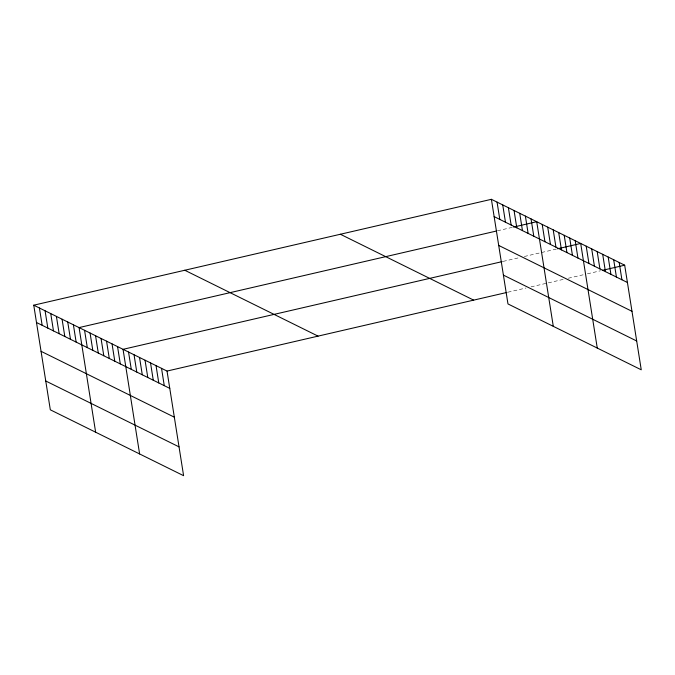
<?xml version="1.0" encoding="UTF-8"?>
<svg xmlns="http://www.w3.org/2000/svg" width="675" height="675" viewBox="0 0 675 675"><rect width="100%" height="100%" fill="white"/><g stroke="black" fill="none" stroke-linecap="round" stroke-linejoin="round"><path stroke-width="0.51" stroke-dasharray="3.38 2.53" d="M497.45 230.791L512.553 227.298M503.17 261.385L520.29 257.428M524.315 256.492L556.529 249.041M507.887 292.207L526.011 288.014M531.048 286.85L563.262 279.399M568.299 278.235L583.403 274.733M587.427 273.805L600.514 270.776"/><path stroke-width="1.01" d="M33.75 305.193L167.029 371.064L183.6 475.689L50.321 409.809L33.75 305.193L491.4 199.311L624.679 265.191L641.25 369.807L507.971 303.936L491.4 199.311M496.446 231.027L79.068 327.586L95.639 432.211M513.557 227.07L536.718 221.712L553.289 326.329M502.166 261.613L123.044 349.329L139.615 453.946M557.542 248.805L580.694 243.447L597.265 348.072M167.029 371.064L506.883 292.444M602.53 270.312L624.679 265.191M494.142 216.616L627.421 282.496M498.707 245.43L631.986 311.31M503.407 275.122L636.685 340.993M340.377 234.25L473.656 300.13M184.773 270.253L318.052 336.125M36.492 322.498L169.771 388.37M41.057 351.312L174.336 417.184M45.757 380.995L179.035 446.875M619.186 262.465L621.92 279.779M613.685 259.748L616.427 277.062M608.183 257.032L610.926 274.337M602.691 254.315L605.433 271.62M597.189 251.598L599.932 268.903M591.697 248.881L594.43 266.186M586.195 246.164L588.938 263.469M575.201 240.73L577.943 258.036M569.7 238.013L572.442 255.319M564.207 235.297L566.941 252.602M558.706 232.58L561.448 249.885M553.205 229.863L555.947 247.168M547.712 227.146L550.454 244.451M542.211 224.429L544.953 241.734M531.048 218.911L533.79 236.216M525.386 216.11L528.128 233.415M519.725 213.308L522.458 230.614M514.055 210.516L516.797 227.821M508.393 207.714L511.135 225.02M502.732 204.913L505.465 222.218M497.062 202.112L499.804 219.417M161.536 368.348L164.27 385.653M156.035 365.631L158.777 382.936M150.533 362.914L153.276 380.219M145.041 360.197L147.783 377.502M139.539 357.48L142.282 374.785M134.047 354.763L136.78 372.068M128.545 352.046L131.287 369.352M117.551 346.613L120.293 363.918M112.05 343.896L114.792 361.201M106.557 341.179L109.299 358.484M101.056 338.462L103.798 355.767M95.555 335.745L98.297 353.05M90.062 333.02L92.804 350.333M84.561 330.303L87.303 347.617M73.398 324.793L76.14 342.098M67.736 321.992L70.478 339.297M62.075 319.191L64.817 336.496M56.405 316.389L59.147 333.695M50.743 313.588L53.485 330.893M45.082 310.795L47.824 328.101M39.412 307.994L42.154 325.299"/></g></svg>
